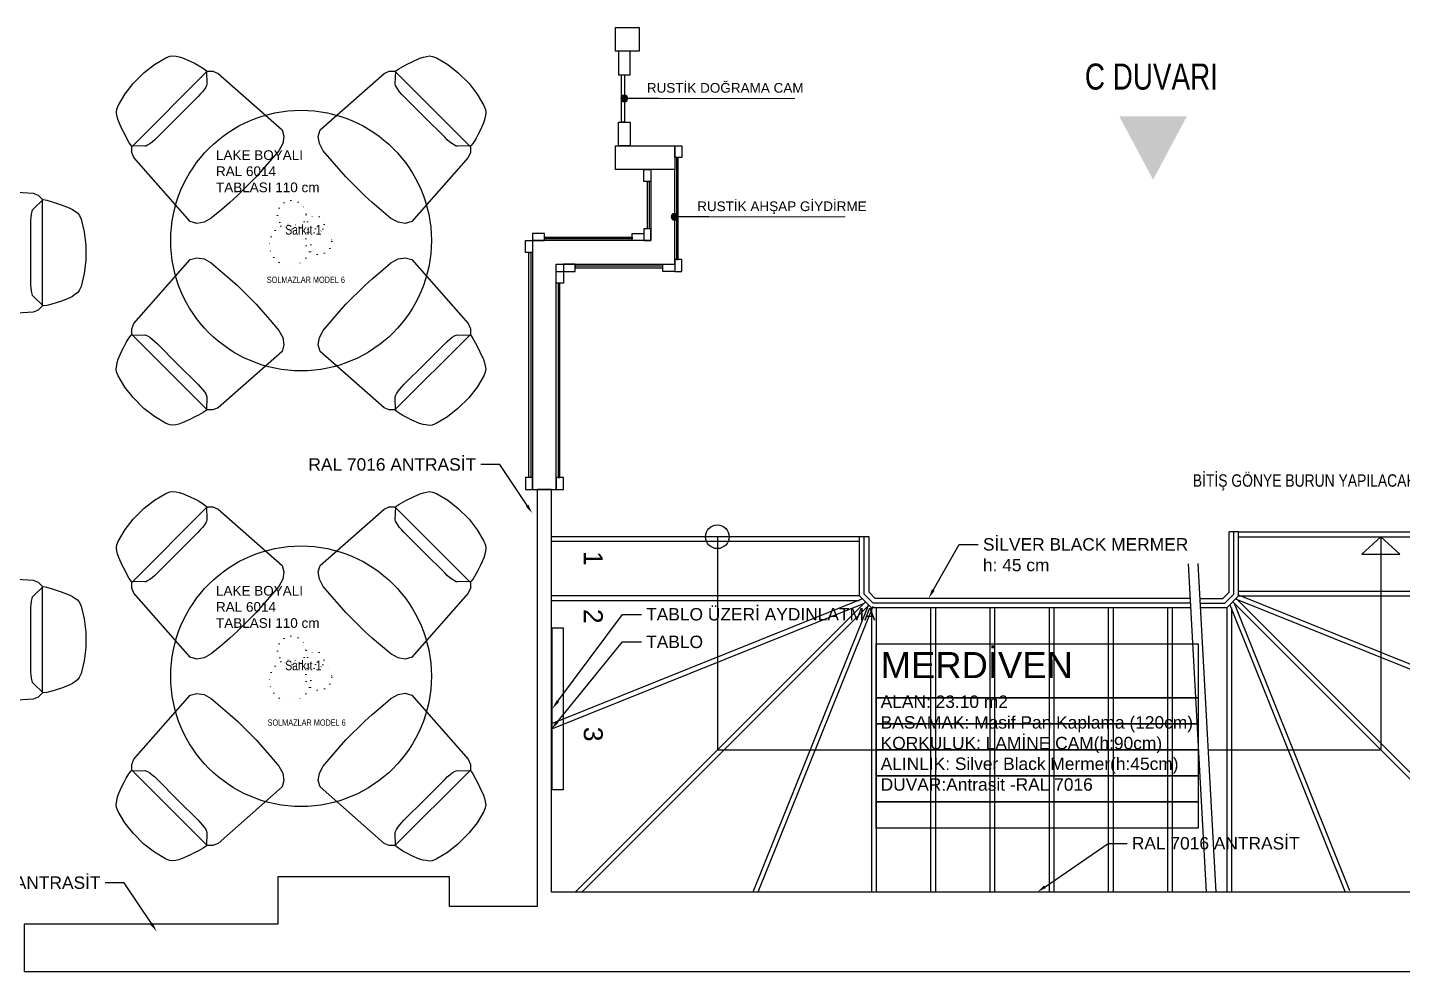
# Model space of a CAD drawing. Header units: millimetres. Extents: x 7687 to 15428, y -715 to 4028.
# Drawn here: x 8350 to 8930, y 338 to 736 of the extents above; entities that cross this region are included whole.
import ezdxf
from ezdxf import colors
from ezdxf.entities.mleader import LeaderData, LeaderLine
from ezdxf.math import Vec2, Vec3

# ---------------------------------------------------------------- set-up
doc = ezdxf.new("R2010")
doc.units = ezdxf.units.MM
for name, pattern in [('14.022_CEKIRDEKLER_SAFTLAR_+51.00$0$ACAD_ISO07W100', [3, 0, -3]), ('ACAD_ISO07W100', [3, 0, -3]), ('CONTINUA', [0])]:
    doc.linetypes.add(name, pattern=pattern)
for name, color, linetype in [('0-MOBIL', 3, 'CONTINUA'), ('cam', 130, 'Continuous'), ('LAMİNANT MASA', 121, 'Continuous'), ('YAZI', 121, 'Continuous')]:
    doc.layers.add(name, color=color, linetype=linetype)
for name, color, linetype, lineweight in [('alcipan duvar', 193, 'Continuous', 30), ('mermer', 13, 'Continuous', 25), ('Sarkıt Ayd.', 50, 'ACAD_ISO07W100', 0), ('SS_FURNITURE', 23, 'Continuous', 25), ('yazı', 7, 'Continuous', 20)]:
    doc.layers.add(name, color=color, linetype=linetype, lineweight=lineweight)
doc.styles.add('ARIAL', font='arial.ttf')
doc.styles.add('OTEL AKSARAY', font='', dxfattribs={"width": 0.8})
doc.styles.add('ROMANC', font='arial.ttf')
doc.styles.get("Standard").update_dxf_attribs({"font": 'arial.ttf'})
doc.styles.get('OTEL AKSARAY').set_extended_font_data('FrankRuehl')

# ---------------------------------------------------------------- blocks, each defined once
blk = doc.blocks.new('A$C45576B5D')
for points, elevation in [([(0, 45.99), (16.66, 14.04), (18.37, 12.42), (20.59, 11.58), (61.76, 29.87), (62.63, 32.08), (62.58, 34.44), (50.04, 68.21), (47.77, 69.95), (44.71, 70.58), (41.3, 70.12), (31.58, 66.66), (27.59, 65.16), (17.31, 60.59), (13.53, 58.64), (9.56, 56.5), (4.44, 53.75), (1.81, 51.52), (0.23, 48.84)], 3.76), ([(20.87, 11.3), (21.76, 10), (23.25, 8.22), (24.42, 6.92), (25.98, 5.2), (28.46, 2.69), (29.66, 1.69), (30.75, 0.97), (31.91, 0.3), (33.16, 0.01), (34.93, 0), (40.38, 0.94), (45.73, 2.56), (51.7, 5.21), (56.48, 8.09), (60.84, 11.51), (62.07, 12.88), (62.69, 14), (62.97, 15.31), (63.21, 16.58), (63.36, 18.08), (63.17, 21.61), (62.95, 24.01), (62.74, 25.84), (62.31, 28.03), (61.83, 29.5), (56.59, 31.67), (56.08, 31.77), (55.28, 31.71), (54.24, 31.49), (53, 31.13), (51.63, 30.64), (50.22, 30.05), (39.21, 25.16), (28.2, 20.27), (26.82, 19.62), (25.55, 18.94), (24.45, 18.26), (23.58, 17.63), (23, 17.08), (22.73, 16.63)], 13)]:
    blk.add_lwpolyline(points, close=True, dxfattribs=dict(elevation=elevation))
blk = doc.blocks.new('fxtgd')
at = {"layer": 'Sarkıt Ayd.', "linetype": '14.022_CEKIRDEKLER_SAFTLAR_+51.00$0$ACAD_ISO07W100'}
for centre, radius in [((47577.87, 3685.46), 6), ((47577.16, 3672.82), 8.75), ((47589.2, 3674.2), 5.55), ((47587.87, 3681.37), 3.6)]:
    blk.add_circle(centre, radius, dxfattribs=at)
at = {"layer": 'Sarkıt Ayd.', "insert": (47575.13, 3681.18), "char_height": 4.08, "attachment_point": 1, "style": 'OTEL AKSARAY'}
blk.add_mtext_dynamic_manual_height_columns('Sark{\\fArial|b0|i0|c162|p34;ıt 1}', width=49.5719, gutter_width=425, heights=[0], dxfattribs=at)
blk = doc.blocks.new('LAKE BOYALI MDF')
at = {"layer": 'LAMİNANT MASA'}
blk.add_circle((47554.37, 3964.93), 55, dxfattribs=at)
at = {"layer": 'Sarkıt Ayd.'}
blk.add_blockref('fxtgd', (-27.42, 290.34), dxfattribs=at)
at = {"layer": 'yazı', "insert": (47518.45, 4003.04), "char_height": 4.08, "attachment_point": 1, "style": 'ROMANC'}
blk.add_mtext_dynamic_manual_height_columns('{\\fArial|b0|i0|c177|p34;LAKE BOYALI \\PRAL 6014\\PTABLASI }110 cm', width=49.5719, gutter_width=425, heights=[0], dxfattribs=at)
blk = doc.blocks.new('MERMER')
at = {"ltscale": 1.5}
for p, q in [((47918.42, 3326.45), (47918.42, 3236.45)), ((48190.42, 3319.09), (48198.42, 3326.45)), ((48198.42, 3326.45), (48198.42, 3236.45)), ((48206.41, 3319.09), (48198.42, 3326.45)), ((48117.18, 3314.95), (48124.76, 3176.46)), ((48121.17, 3315.17), (48128.77, 3176.46)), ((48190.42, 3319.09), (48206.41, 3319.09)), ((47918.42, 3236.45), (48121.48, 3236.45)), ((48125.48, 3236.45), (48198.42, 3236.45))]:
    blk.add_line(p, q, dxfattribs=at)
blk.add_circle((47918.42, 3326.45), 5, dxfattribs=at)
at = {"layer": 'cam', "ltscale": 1.5}
for points in [[(48118.08, 3298.45), (47984.24, 3298.45), (47980.42, 3302.28), (47980.42, 3326.45)], [(48122.09, 3298.45), (48132.59, 3298.45), (48136.42, 3302.28), (48136.42, 3328.45)]]:
    blk.add_lwpolyline(points, dxfattribs=at)
at = {"layer": 'mermer', "ltscale": 1.5}
for p, q in [((47982.42, 3326.45), (47848.42, 3326.45)), ((47978.42, 3301.45), (47978.42, 3326.45)), ((48138.42, 3328.45), (48134.42, 3328.45)), ((48138.42, 3301.45), (48138.42, 3328.45)), ((48138.42, 3328.45), (48258.42, 3328.45)), ((48138.42, 3326.45), (48258.42, 3326.45)), ((47978.42, 3324.45), (47848.42, 3324.45)), ((48138.42, 3303.45), (48258.42, 3303.45)), ((47978.42, 3301.45), (47848.42, 3301.45)), ((47979.69, 3300.17), (47848.42, 3247.43)), ((47978.42, 3299.45), (47848.42, 3299.45)), ((47980.44, 3298.32), (47848.42, 3245.28)), ((47980.92, 3298.95), (47858.42, 3176.45)), ((47982.33, 3297.54), (47861.24, 3176.45)), ((47982.14, 3297.73), (47933.42, 3176.45)), ((47984, 3296.98), (47935.57, 3176.45)), ((47983.42, 3296.45), (47978.42, 3301.45)), ((48118.19, 3296.45), (47983.42, 3296.45)), ((47983.42, 3296.45), (47983.42, 3176.45)), ((47985.42, 3296.45), (47985.42, 3176.45)), ((48008.42, 3296.45), (48008.42, 3176.45)), ((48010.42, 3296.45), (48010.42, 3176.45)), ((48033.42, 3296.45), (48033.42, 3176.45)), ((48035.42, 3296.45), (48035.42, 3176.45)), ((48058.42, 3296.45), (48058.42, 3176.45)), ((48060.42, 3296.45), (48060.42, 3176.45)), ((48083.42, 3296.45), (48083.42, 3176.45)), ((48085.42, 3296.45), (48085.42, 3176.45)), ((48108.42, 3296.45), (48108.42, 3176.45)), ((48118.19, 3296.45), (48110.42, 3296.45)), ((48110.42, 3296.45), (48110.42, 3176.45)), ((48133.42, 3296.45), (48122.2, 3296.45)), ((48133.42, 3296.45), (48138.42, 3301.45)), ((48133.42, 3296.45), (48133.42, 3176.45)), ((48134.69, 3297.73), (48183.42, 3176.45)), ((48135.42, 3296.45), (48135.42, 3176.45)), ((48135.92, 3298.95), (48258.42, 3176.45)), ((48136.55, 3298.47), (48185.27, 3177.2)), ((48137.14, 3300.17), (48258.42, 3251.45)), ((48137.33, 3300.36), (48258.46, 3179.24)), ((48137.89, 3302.03), (48259.16, 3253.31)), ((48138.42, 3301.45), (48258.42, 3301.45))]:
    blk.add_line(p, q, dxfattribs=at)
for points in [[(48117.97, 3300.45), (47985.07, 3300.45), (47982.42, 3303.11), (47982.42, 3326.45)], [(48122.09, 3300.45), (48131.76, 3300.45), (48134.42, 3303.11), (48134.42, 3328.45)]]:
    blk.add_lwpolyline(points, dxfattribs=at)
at = {"layer": 'YAZI'}
for points in [[(47985.42, 3281.19), (48121.4, 3281.19), (48121.4, 3258.41), (47985.42, 3258.41)], [(47985.42, 3258.41), (48121.4, 3258.41), (48121.4, 3247.43), (47985.42, 3247.43)], [(47985.42, 3247.43), (48121.4, 3247.43), (48121.4, 3236.45), (47985.42, 3236.45)], [(47985.42, 3236.45), (48121.4, 3236.45), (48121.4, 3225.47), (47985.42, 3225.47)], [(47985.42, 3225.47), (48121.4, 3225.47), (48121.4, 3214.49), (47985.42, 3214.49)], [(47985.42, 3214.49), (48121.4, 3214.49), (48121.4, 3203.51), (47985.42, 3203.51)]]:
    blk.add_lwpolyline(points, close=True, dxfattribs=at)
at = {"layer": 'mermer', "ltscale": 1.5, "style": 'ARIAL'}
for s, p in [('1', (47862.05, 3320.43)), ('2', (47862.05, 3296)), ('3', (47862.05, 3246.22))]:
    blk.add_text(s, height=8, rotation=270, dxfattribs=at).set_placement(p)
at = {"layer": 'yazı', "insert": (47987.34, 3277.79), "char_height": 12.75, "attachment_point": 1, "style": 'ROMANC'}
blk.add_mtext_dynamic_manual_height_columns('{\\H0.86275x;MERDİVEN\\P\\H0.47651x;ALAN: 23.10 m2\\PBASAMAK: Masif Pan Kaplama (120cm)\\PKORKULUK: LAMİNE CAM(h:90cm)\\PALINLIK: Silver Black Mermer(h:45cm)\\PDUVAR\\fArial|b0|i0|c177|p34;:\\fArial|b0|i0|c162|p34;Antrasit \\fArial|b0|i0|c177|p34;-\\fArial|b0|i0|c162|p34;RAL\\fArial|b0|i0|c177|p34; 7016}', width=252.8052, gutter_width=425, heights=[0], dxfattribs=at)
at = {"color": 252, "ltscale": 100, "true_color": 0x939598}
ml = blk.add_multileader_mtext('Standard', dxfattribs=at)
ml.set_content('SİLVER BLACK MERMER\\Ph: 45 cm', color=(147, 149, 152))
ml.set_leader_properties()
ml.build(insert=Vec2(0, 0))
ctx = ml.context
ctx.base_point, ctx.char_height, ctx.plane_origin = Vec3(48028.51, 3323.19), 5.2416, Vec3(47990.57, 3302.6)
notes = []
notes.append((ctx, [(0, (1, 1, 0), (48020.51, 3323.19), (1, 0), 8, [(0, [(48007.57, 3300.45)], 0, [])])]))
ctx.mtext.insert, ctx.mtext.flow_direction = Vec3(48030.51, 3325.86), 5
for ctx, leaders in notes:
    for number, flags, end, landing, length, lines in leaders:
        leader = LeaderData()
        leader.index, (leader.has_last_leader_line, leader.has_dogleg_vector, leader.attachment_direction) = number, flags
        leader.last_leader_point, leader.dogleg_vector, leader.dogleg_length = Vec3(end), Vec3(landing), length
        for number, points, colour, breaks in lines:
            line = LeaderLine()
            line.index, line.vertices, line.color, line.breaks = number, Vec3.list(points), colors.encode_raw_color(colour), breaks
            leader.lines.append(line)
        ctx.leaders.append(leader)

msp = doc.modelspace()

# ---------------------------------------------------------------- hatches: boundary and pattern name
at = {"layer": 'YAZI'}
h = msp.add_hatch(color=256, dxfattribs=at)
h.dxf.hatch_style = 1
h.paths.add_polyline_path([(8824.86, 671.96), (8839.1, 698.65), (8810.61, 698.65)])
at = {"layer": 'yazı'}
h = msp.add_hatch(color=256, dxfattribs=at)
h.dxf.hatch_style = 1
h.paths.add_polyline_path([(8601.71, 707.72), (8601.71, 704.72, 1)])
h.paths.add_polyline_path([(8600.21, 706.22), (8601.71, 706.22), (8601.71, 707.72, 0.414214)])
h.paths.add_polyline_path([(8600.21, 706.22, 0.414214), (8601.71, 704.72), (8601.71, 706.22)])
h = msp.add_hatch(color=256, dxfattribs=at)
h.dxf.hatch_style = 1
h.paths.add_polyline_path([(8622.96, 657.75), (8622.96, 654.75, 1)])
h.paths.add_polyline_path([(8621.46, 656.25), (8622.96, 656.25), (8622.96, 657.75, 0.414214)])
h.paths.add_polyline_path([(8621.46, 656.25, 0.414214), (8622.96, 654.75), (8622.96, 656.25)])

# ---------------------------------------------------------------- linework, layer by layer
at = {"color": 242, "true_color": 0xcd2027}
msp.add_lwpolyline([(8980.96, 371.25), (8570.96, 371.25), (8570.96, 541.25), (8564.96, 541.25), (8564.96, 365.25), (8527.96, 365.25), (8527.96, 377.75), (8455.46, 377.75), (8455.46, 357.75), (8348.46, 357.75), (8348.46, 337.75), (9319.96, 337.75)], dxfattribs=at)
at = {"layer": '0-MOBIL'}
for points in [[(8607.96, 726.18), (8597.96, 726.18), (8597.96, 736.18), (8607.96, 736.18)], [(8600.46, 716.18), (8601.71, 716.18), (8601.71, 696.25), (8600.46, 696.25)], [(8622.96, 686.25), (8622.96, 676.25), (8597.96, 676.25), (8597.96, 686.25)], [(8625.96, 686.25), (8625.96, 681.25), (8622.96, 681.25), (8622.96, 686.25)], [(8624.46, 681.25), (8623.71, 681.25), (8623.71, 638.25), (8624.46, 638.25)], [(8612.96, 676.25), (8612.96, 671.25), (8609.96, 671.25), (8609.96, 676.25)], [(8611.46, 671.25), (8612.21, 671.25), (8612.21, 651.25), (8611.46, 651.25)], [(8612.96, 646.25), (8612.96, 651.25), (8609.96, 651.25), (8609.96, 646.25)], [(8562.96, 646.25), (8562.96, 641.25), (8559.96, 641.25), (8559.96, 646.25)], [(8562.96, 646.25), (8567.96, 646.25), (8567.96, 649.25), (8562.96, 649.25)], [(8604.96, 647.75), (8604.96, 647), (8567.96, 647), (8567.96, 647.75)], [(8609.96, 646.25), (8604.96, 646.25), (8604.96, 649.25), (8609.96, 649.25)], [(8561.46, 641.25), (8562.21, 641.25), (8562.21, 546.25), (8561.46, 546.25)], [(8575.96, 633.25), (8575.96, 628.25), (8572.96, 628.25), (8572.96, 633.25)], [(8575.96, 633.25), (8580.96, 633.25), (8580.96, 636.25), (8575.96, 636.25)], [(8617.96, 634.75), (8617.96, 635.5), (8580.96, 635.5), (8580.96, 634.75)], [(8622.96, 633.25), (8617.96, 633.25), (8617.96, 636.25), (8622.96, 636.25)], [(8625.96, 633.25), (8625.96, 638.25), (8622.96, 638.25), (8622.96, 633.25)], [(8574.46, 628.25), (8573.71, 628.25), (8573.71, 546.25), (8574.46, 546.25)], [(8562.96, 541.25), (8562.96, 546.25), (8559.96, 546.25), (8559.96, 541.25)], [(8575.96, 541.25), (8575.96, 546.25), (8572.96, 546.25), (8572.96, 541.25)]]:
    msp.add_lwpolyline(points, close=True, dxfattribs=at)
at = {"layer": '0-MOBIL', "color": 61, "true_color": 0xedee99}
for points in [[(8599.21, 716.18), (8604.21, 716.18), (8604.21, 726.18), (8599.21, 726.18)], [(8599.21, 696.25), (8604.21, 696.25), (8604.21, 686.25), (8599.21, 686.25)]]:
    msp.add_lwpolyline(points, close=True, dxfattribs=at)
at = {"layer": '0-MOBIL', "color": 40, "true_color": 0xf8d731}
msp.add_lwpolyline([(8572.96, 541.25), (8572.96, 636.25), (8622.96, 636.25), (8622.96, 676.25), (8612.96, 676.25), (8612.96, 646.25), (8562.96, 646.25), (8562.96, 541.25), (8572.96, 541.25)], dxfattribs=at)
at = {"layer": 'alcipan duvar', "color": 241, "true_color": 0xf7abae}
msp.add_lwpolyline([(8571.3, 482.83), (8575.87, 482.83), (8575.87, 414.47), (8571.3, 414.47)], close=True, dxfattribs=at)
at = {"layer": 'YAZI'}
for p, q in [((8616.16, 706.22), (8601.71, 706.22)), ((8637.41, 656.25), (8622.96, 656.25))]:
    msp.add_line(p, q, dxfattribs=at)
at = {"layer": 'yazı'}
for p, q in [((8673.67, 706.22), (8616.16, 706.22)), ((8694.92, 656.25), (8637.41, 656.25))]:
    msp.add_line(p, q, dxfattribs=at)
for centre in [(8601.71, 706.22), (8622.96, 656.25)]:
    msp.add_circle(centre, 1.5, dxfattribs=at)

# ---------------------------------------------------------------- block references
at = {"layer": 'SS_FURNITURE', "xscale": -1}
for p, rotation in [((8489.81, 735.91, -3.76), 158.9523480858343), ((8375.6, 670.8, -3.76), 248.9523480858344), ((8358.25, 687.19, -3.76), 113.9523480858344), ((8440.72, 556.58, -3.76), 338.9523480858343), ((8554.93, 621.7, -3.76), 68.95234808583432), ((8489.81, 552.04, -3.76), 158.9523480858343), ((8375.6, 486.92, -3.76), 248.9523480858344), ((8358.25, 523.84, -3.76), 113.9523480858344), ((8440.72, 372.71, -3.76), 338.9523480858343), ((8554.93, 437.83, -3.76), 68.95234808583432)]:
    msp.add_blockref('A$C45576B5D', p, dxfattribs=dict(at, rotation=rotation))
at = {"layer": 'YAZI'}
for name, p in [('LAKE BOYALI MDF', (-39089.1, -3318.68)), ('MERMER', (-39277.45, -2805.2)), ('LAKE BOYALI MDF', (-39089.1, -3502.56))]:
    msp.add_blockref(name, p, dxfattribs=at)

# ---------------------------------------------------------------- texts
at = {"layer": 'YAZI', "insert": (8796.07, 709.82), "char_height": 10.994, "attachment_point": 7, "style": 'OTEL AKSARAY'}
msp.add_mtext_dynamic_manual_height_columns('C DUVARI', width=218.8247, gutter_width=183.23, heights=[0], dxfattribs=at)
at = {"layer": 'yazı', "attachment_point": 1}
for s, width, heights, insert, char_height, style in [('RUSTİK DOĞRAMA CAM', 252.8052, [5.12], (8611.19, 712.74), 4.08, 'ROMANC'), ('RUSTİK AHŞAP GİYDİRME', 252.8052, [5.12], (8632.44, 662.77), 4.08, 'ROMANC'), ('{\\fArial|b0|i0|c162|p34;SOLMAZLAR MODEL 6}', 37.1071, [0], (8450.8, 631.04), 2.6438, 'OTEL AKSARAY'), ('{\\fArial|b0|i0|c162|p34;SOLMAZLAR MODEL 6}', 37.1071, [0], (8451.15, 444.14), 2.6438, 'OTEL AKSARAY')]:
    msp.add_mtext_dynamic_manual_height_columns(s, width=width, gutter_width=425, heights=heights, dxfattribs=dict(at, insert=insert, char_height=char_height, style=style))

# ---------------------------------------------------------------- leaders
at = {"color": 252, "ltscale": 100, "true_color": 0x939598}
ml = msp.add_multileader_mtext('Standard', dxfattribs=at)
ml.set_content('RAL 7016 ANTRASİT', color=(147, 149, 152))
ml.set_leader_properties()
ml.build(insert=Vec2(0, 0))
ctx = ml.context
ctx.base_point, ctx.char_height, ctx.plane_origin = Vec3(8467.06, 551.72), 5.2416, Vec3(8562.85, 531.13)
ctx.text_align_type = 2
notes = []
notes.append((ctx, [(1, (1, 1, 0), (8549.15, 551.72), (-1, 0), 8, [(0, [(8562.85, 531.13)], 0, [])])]))
ctx.mtext.insert, ctx.mtext.rotation, ctx.mtext.alignment, ctx.mtext.flow_direction = Vec3(8539.15, 554.38), 6.283185, 3, 5
ml = msp.add_multileader_mtext('Standard', dxfattribs=at)
ml.set_content('TABLO ÜZERİ AYDINLATMA', color=(147, 149, 152))
ml.set_leader_properties()
ml.build(insert=Vec2(0, 0))
ctx = ml.context
ctx.base_point, ctx.char_height, ctx.plane_origin = Vec3(8608.91, 488.48), 5.2416, Vec3(8570.96, 486.4)
notes.append((ctx, [(0, (1, 1, 0), (8600.91, 488.48), (1, 0), 8, [(0, [(8571.3, 448.65)], 0, [])])]))
ctx.mtext.insert, ctx.mtext.rotation, ctx.mtext.flow_direction = Vec3(8610.91, 491.15), 6.283185, 5
ml = msp.add_multileader_mtext('Standard', dxfattribs=at)
ml.set_content('TABLO', color=(147, 149, 152))
ml.set_leader_properties()
ml.build(insert=Vec2(0, 0))
ctx = ml.context
ctx.base_point, ctx.char_height, ctx.plane_origin = Vec3(8608.91, 476.84), 5.242, Vec3(8570.96, 456.25)
notes.append((ctx, [(0, (1, 1, 0), (8600.91, 476.84), (1, 0), 8, [(0, [(8570.96, 440.08)], 0, [])])]))
ctx.mtext.insert, ctx.mtext.rotation, ctx.mtext.flow_direction = Vec3(8610.91, 479.5), 6.283185, 5
ml = msp.add_multileader_mtext('Standard', dxfattribs=at)
ml.set_content('RAL 7016 ANTRASİT', color=(147, 149, 152))
ml.set_leader_properties()
ml.build(insert=Vec2(0, 0))
ctx = ml.context
ctx.base_point, ctx.char_height, ctx.plane_origin = Vec3(8813.91, 391.84), 5.2416, Vec3(8775.96, 371.25)
notes.append((ctx, [(0, (1, 1, 0), (8805.91, 391.84), (1, 0), 8, [(0, [(8775.96, 371.25)], 0, [])])]))
ctx.mtext.insert, ctx.mtext.rotation, ctx.mtext.flow_direction = Vec3(8815.91, 394.5), 6.283185, 5
ml = msp.add_multileader_mtext('Standard', dxfattribs=at)
ml.set_content('RAL 7016 ANTRASİT', color=(147, 149, 152))
ml.set_leader_properties()
ml.build(insert=Vec2(0, 0))
ctx = ml.context
ctx.base_point, ctx.char_height, ctx.plane_origin = Vec3(8308.54, 375.2), 5.2416, Vec3(8404.33, 354.61)
ctx.text_align_type = 2
notes.append((ctx, [(1, (1, 1, 0), (8390.63, 375.2), (-1, 0), 8, [(0, [(8404.33, 354.61)], 0, [])])]))
ctx.mtext.insert, ctx.mtext.rotation, ctx.mtext.alignment, ctx.mtext.flow_direction = Vec3(8380.63, 377.87), 6.283185, 3, 5
at = {"layer": 'yazı'}
ml = msp.add_multileader_mtext('Standard', dxfattribs=at)
ml.set_content('{\\W0.8;\\C256;BİTİŞ GÖNYE BURUN YAPILACAKTIR.}', color=(147, 149, 152))
ml.set_leader_properties()
ml.build(insert=Vec2(0, 0))
ctx = ml.context
ctx.base_point, ctx.char_height, ctx.plane_origin = Vec3(8840.56, 544.25), 5.2416, Vec3(9109.45, 489.77)
ctx.text_align_type = 2
notes.append((ctx, [(0, (1, 1, 0), (8956.76, 544.25), (-1, 0), 8, [(0, [(8980.96, 544.25)], 0, [])])]))
ctx.mtext.insert, ctx.mtext.rotation, ctx.mtext.alignment, ctx.mtext.flow_direction = Vec3(8946.76, 547.6), 6.283185, 3, 5
for ctx, leaders in notes:
    for number, flags, end, landing, length, lines in leaders:
        leader = LeaderData()
        leader.index, (leader.has_last_leader_line, leader.has_dogleg_vector, leader.attachment_direction) = number, flags
        leader.last_leader_point, leader.dogleg_vector, leader.dogleg_length = Vec3(end), Vec3(landing), length
        for number, points, colour, breaks in lines:
            line = LeaderLine()
            line.index, line.vertices, line.color, line.breaks = number, Vec3.list(points), colors.encode_raw_color(colour), breaks
            leader.lines.append(line)
        ctx.leaders.append(leader)

doc.saveas('drawing.dxf')
